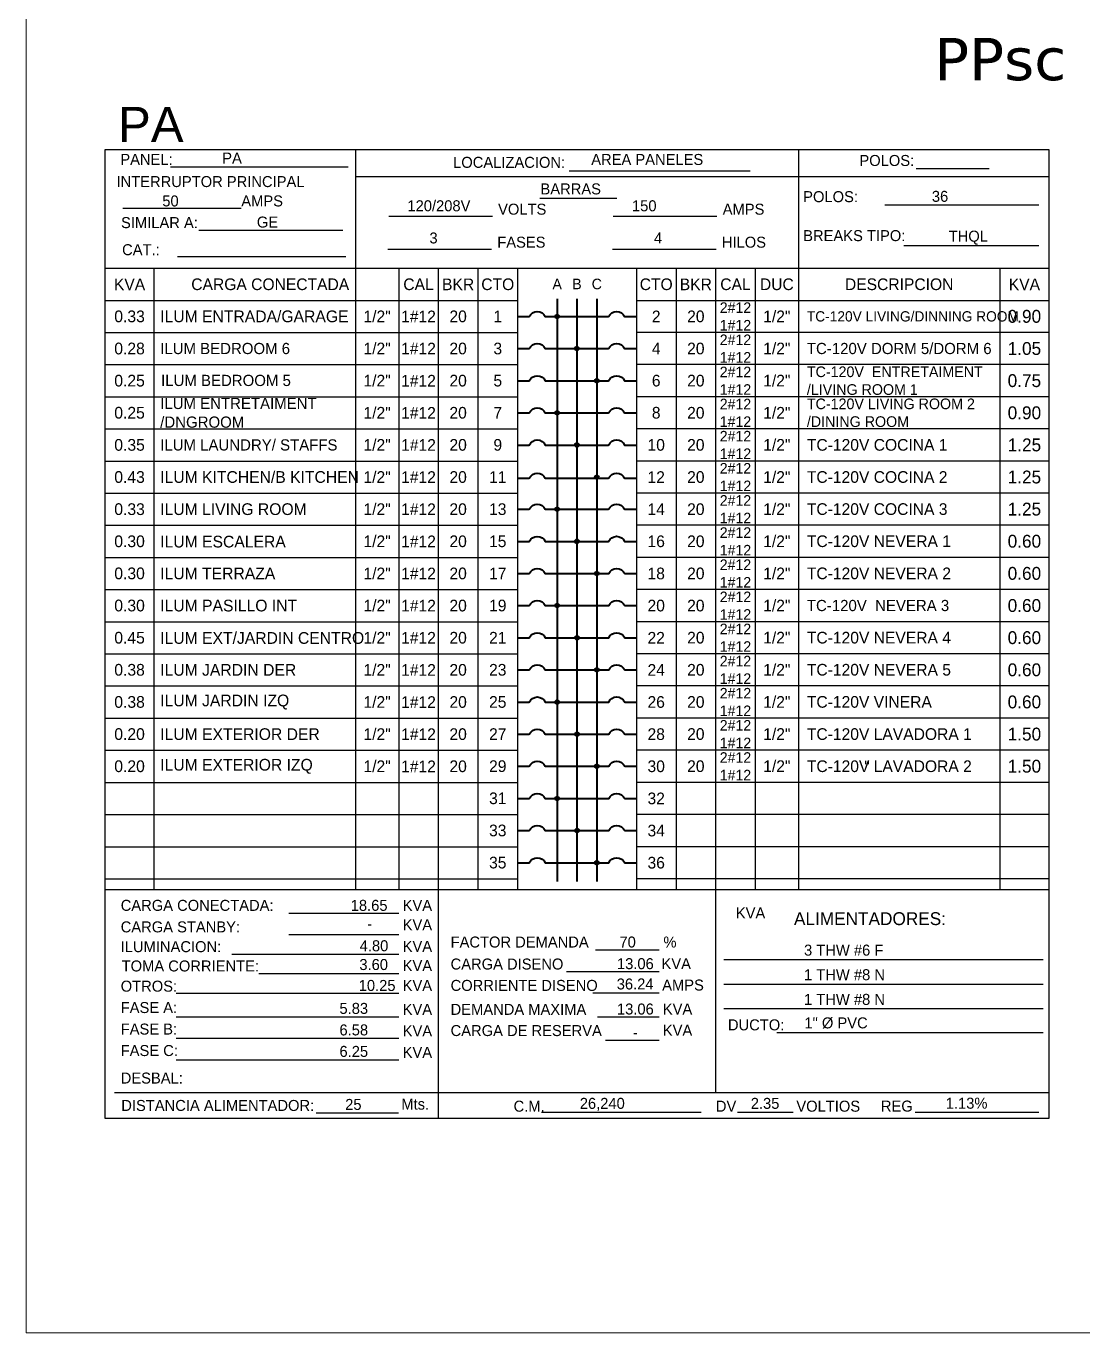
# Model space of a CAD drawing. Header units: metres. Extents: x 14 to 2416, y -346 to 476.
# Drawn here: x 113.19 to 133, y -246.79 to -222.27 of the extents above; entities that cross this region are included whole.
import ezdxf
from ezdxf.enums import TextEntityAlignment as Align

# ---------------------------------------------------------------- set-up
doc = ezdxf.new("R2010")
doc.units = ezdxf.units.M
doc.linetypes.add('0', pattern=[0])
doc.layers.get('0').update_dxf_attribs({"linetype": '0', "lineweight": 20})
doc.layers.get('Defpoints').update_dxf_attribs({"color": 6})
for name, color, linetype, lineweight in [('E Barras Electricas', 5, 'Continuous', 40), ('E Breaker', 150, 'Continuous', 40), ('E Tablas Electricas', 152, 'Continuous', 25), ('E Textos Electricos', 7, 'Continuous', 15)]:
    doc.layers.add(name, color=color, linetype=linetype, lineweight=lineweight)
doc.styles.add('CENTURY GOTHIC', font='GOTHIC.TTF')
doc.styles.get("Standard").update_dxf_attribs({"font": 'arial.ttf', "height": 0.1875})
doc.styles.add('STYLU', font='stylu.ttf')

# ---------------------------------------------------------------- blocks, each defined once
blk = doc.blocks.new('*X435')
at = {"color": 0}
for p, q in [((-18.345, 5.849), (-18.345, 5.854)), ((-18.345, 5.843), (-18.345, 5.849)), ((-18.343, 5.849), (-18.343, 5.863)), ((-18.343, 5.834), (-18.343, 5.849)), ((-18.34, 5.849), (-18.34, 5.867)), ((-18.34, 5.83), (-18.34, 5.849)), ((-18.337, 5.849), (-18.337, 5.871)), ((-18.337, 5.826), (-18.337, 5.849)), ((-18.335, 5.849), (-18.335, 5.873)), ((-18.335, 5.824), (-18.335, 5.849)), ((-18.332, 5.849), (-18.332, 5.876)), ((-18.332, 5.822), (-18.332, 5.849)), ((-18.33, 5.849), (-18.33, 5.877)), ((-18.33, 5.82), (-18.33, 5.849)), ((-18.328, 5.849), (-18.328, 5.879)), ((-18.328, 5.818), (-18.328, 5.849)), ((-18.325, 5.849), (-18.325, 5.88)), ((-18.325, 5.817), (-18.325, 5.849)), ((-18.323, 5.849), (-18.323, 5.881)), ((-18.323, 5.816), (-18.323, 5.849)), ((-18.32, 5.849), (-18.32, 5.882)), ((-18.32, 5.815), (-18.32, 5.849)), ((-18.317, 5.849), (-18.317, 5.883)), ((-18.317, 5.815), (-18.317, 5.849)), ((-18.315, 5.849), (-18.315, 5.883)), ((-18.315, 5.814), (-18.315, 5.849)), ((-18.312, 5.849), (-18.312, 5.883)), ((-18.312, 5.814), (-18.312, 5.849)), ((-18.31, 5.849), (-18.31, 5.883)), ((-18.31, 5.814), (-18.31, 5.849)), ((-18.308, 5.849), (-18.308, 5.883)), ((-18.308, 5.814), (-18.308, 5.849)), ((-18.305, 5.849), (-18.305, 5.883)), ((-18.305, 5.814), (-18.305, 5.849)), ((-18.302, 5.849), (-18.302, 5.882)), ((-18.302, 5.815), (-18.302, 5.849)), ((-18.3, 5.849), (-18.3, 5.881)), ((-18.3, 5.816), (-18.3, 5.849)), ((-18.297, 5.849), (-18.297, 5.881)), ((-18.297, 5.817), (-18.297, 5.849)), ((-18.295, 5.849), (-18.295, 5.879)), ((-18.295, 5.818), (-18.295, 5.849)), ((-18.293, 5.849), (-18.293, 5.878)), ((-18.293, 5.819), (-18.293, 5.849)), ((-18.29, 5.849), (-18.29, 5.876)), ((-18.29, 5.821), (-18.29, 5.849)), ((-18.288, 5.849), (-18.288, 5.874)), ((-18.288, 5.823), (-18.288, 5.849)), ((-18.285, 5.849), (-18.285, 5.872)), ((-18.285, 5.825), (-18.285, 5.849)), ((-18.282, 5.849), (-18.282, 5.869)), ((-18.282, 5.829), (-18.282, 5.849)), ((-18.28, 5.849), (-18.28, 5.864)), ((-18.28, 5.833), (-18.28, 5.849)), ((-18.277, 5.849), (-18.277, 5.858)), ((-18.277, 5.839), (-18.277, 5.849))]:
    blk.add_line(p, q, dxfattribs=at)

msp = doc.modelspace()

# ---------------------------------------------------------------- linework, layer by layer
at = {"layer": 'Defpoints', "lineweight": 13}
msp.add_lwpolyline([(113.19, -186.074), (208.07, -186.074), (208.07, -246.791), (113.19, -246.791)], close=True, dxfattribs=at)
at = {"layer": 'E Barras Electricas', "linetype": 'Continuous'}
for p, q in [((123.147, -227.39, 0), (123.147, -238.325, 0)), ((123.518, -227.39, 0), (123.518, -238.325, 0)), ((123.89, -227.39, 0), (123.89, -238.325, 0))]:
    msp.add_line(p, q, dxfattribs=at)
at = {"layer": 'E Breaker', "linetype": 'Continuous', "elevation": 0}
for points in [[(122.404, -227.721), (122.624, -227.721, -0.628723), (122.924, -227.721), (123.026, -227.721), (124.011, -227.721), (124.112, -227.721, -0.630869), (124.412, -227.721), (124.633, -227.721)], [(122.404, -228.324), (122.624, -228.324, -0.628723), (122.924, -228.324), (123.026, -228.324), (124.011, -228.324), (124.112, -228.324, -0.630869), (124.412, -228.324), (124.633, -228.324)], [(122.404, -228.927), (122.624, -228.927, -0.628723), (122.924, -228.927), (123.026, -228.927), (124.011, -228.927), (124.112, -228.927, -0.630869), (124.412, -228.927), (124.633, -228.927)], [(122.404, -229.53), (122.624, -229.53, -0.628723), (122.924, -229.53), (123.026, -229.53), (124.011, -229.53), (124.112, -229.53, -0.630869), (124.412, -229.53), (124.633, -229.53)], [(122.404, -230.133), (122.624, -230.133, -0.628723), (122.924, -230.133), (123.026, -230.133), (124.011, -230.133), (124.112, -230.133, -0.630869), (124.412, -230.133), (124.633, -230.133)], [(122.404, -230.756), (122.624, -230.756, -0.628723), (122.924, -230.756), (123.026, -230.756), (124.011, -230.756), (124.112, -230.756, -0.630869), (124.412, -230.756), (124.633, -230.756)], [(122.404, -231.338), (122.624, -231.338, -0.628723), (122.924, -231.338), (123.026, -231.338), (124.011, -231.338), (124.112, -231.338, -0.630869), (124.412, -231.338), (124.633, -231.338)], [(122.404, -231.941), (122.624, -231.941, -0.628723), (122.924, -231.941), (123.026, -231.941), (124.011, -231.941), (124.112, -231.941, -0.630869), (124.412, -231.941), (124.633, -231.941)], [(122.405, -232.544), (122.625, -232.544, -0.628723), (122.925, -232.544), (123.027, -232.544), (124.011, -232.544), (124.113, -232.544, -0.630869), (124.413, -232.544), (124.633, -232.544)], [(122.405, -233.146), (122.625, -233.146, -0.628723), (122.925, -233.146), (123.027, -233.146), (124.011, -233.146), (124.113, -233.146, -0.630869), (124.413, -233.146), (124.633, -233.146)], [(122.405, -233.749), (122.625, -233.749, -0.628723), (122.925, -233.749), (123.027, -233.749), (124.011, -233.749), (124.113, -233.749, -0.630869), (124.413, -233.749), (124.633, -233.749)], [(122.405, -234.352), (122.625, -234.352, -0.628723), (122.925, -234.352), (123.027, -234.352), (124.011, -234.352), (124.113, -234.352, -0.630869), (124.413, -234.352), (124.633, -234.352)], [(122.405, -234.955), (122.625, -234.955, -0.628723), (122.925, -234.955), (123.027, -234.955), (124.011, -234.955), (124.113, -234.955, -0.630869), (124.413, -234.955), (124.633, -234.955)], [(122.405, -235.558), (122.625, -235.558, -0.628723), (122.925, -235.558), (123.027, -235.558), (124.011, -235.558), (124.113, -235.558, -0.630869), (124.413, -235.558), (124.633, -235.558)], [(122.405, -236.161), (122.625, -236.161, -0.628723), (122.925, -236.161), (123.027, -236.161), (124.011, -236.161), (124.113, -236.161, -0.630869), (124.413, -236.161), (124.633, -236.161)], [(122.405, -236.764), (122.625, -236.764, -0.628723), (122.925, -236.764), (123.027, -236.764), (124.011, -236.764), (124.113, -236.764, -0.630869), (124.413, -236.764), (124.633, -236.764)], [(122.405, -237.367), (122.625, -237.367, -0.628723), (122.925, -237.367), (123.027, -237.367), (124.011, -237.367), (124.113, -237.367, -0.630869), (124.413, -237.367), (124.633, -237.367)], [(122.405, -237.97), (122.625, -237.97, -0.628723), (122.925, -237.97), (123.027, -237.97), (124.011, -237.97), (124.113, -237.97, -0.630869), (124.413, -237.97), (124.633, -237.97)]]:
    msp.add_lwpolyline(points, format="xyb", dxfattribs=at)
at = {"layer": 'E Breaker', "linetype": 'Continuous'}
for centre in [(123.147, -227.721, 0), (123.518, -228.324, 0), (123.89, -228.927, 0), (123.147, -229.53, 0), (123.518, -230.132, 0), (123.89, -230.735, 0), (123.147, -231.338, 0), (123.518, -231.941, 0), (123.891, -232.544, 0), (123.148, -233.146, 0), (123.519, -233.749, 0), (123.891, -234.352, 0), (123.148, -234.955, 0), (123.519, -235.558, 0), (123.891, -236.161, 0), (123.146, -236.764, 0), (123.519, -237.367, 0), (123.891, -237.97, 0)]:
    msp.add_circle(centre, 0.0353, dxfattribs=at)
at = {"layer": 'E Tablas Electricas'}
for p, q in [((119.366, -224.589, 0), (119.366, -238.471, 0)), ((127.67, -224.589, 0), (127.67, -238.472, 0)), ((115.898, -224.917, 0), (119.227, -224.917, 0)), ((123.374, -224.987, 0), (126.763, -224.987, 0)), ((129.876, -224.947, 0), (131.246, -224.947, 0)), ((119.366, -225.098, 0), (132.366, -225.098, 0)), ((122.822, -225.504, 0), (124.268, -225.504, 0)), ((115, -225.687, 0), (117.224, -225.687, 0)), ((129.294, -225.626, 0), (132.178, -225.626, 0)), ((119.989, -225.838, 0), (121.932, -225.838, 0)), ((124.2, -225.838, 0), (126.143, -225.838, 0)), ((116.429, -226.1, 0), (119.131, -226.1, 0)), ((119.973, -226.457, 0), (121.916, -226.457, 0)), ((124.184, -226.457, 0), (126.127, -226.457, 0)), ((129.649, -226.393, 0), (132.178, -226.393, 0)), ((116.03, -226.596, 0), (119.182, -226.596, 0)), ((114.671, -226.817, 0), (132.366, -226.817, 0)), ((114.671, -226.817, 0), (132.366, -226.817, 0)), ((115.587, -226.817, 0), (115.587, -238.472, 0)), ((120.175, -226.817, 0), (120.175, -238.472, 0)), ((120.918, -226.817, 0), (120.918, -242.77, 0)), ((121.661, -226.817, 0), (121.661, -238.472, 0)), ((122.404, -226.817, 0), (122.404, -238.472, 0)), ((124.633, -226.817, 0), (124.633, -238.472, 0)), ((125.376, -226.817, 0), (125.376, -238.472, 0)), ((126.118, -226.817, 0), (126.118, -242.28, 0)), ((126.861, -226.817, 0), (126.861, -238.472, 0)), ((131.45, -226.817, 0), (131.45, -238.472, 0)), ((114.671, -227.42, 0), (122.404, -227.42, 0)), ((124.633, -227.42, 0), (132.366, -227.42, 0)), ((114.671, -228.022, 0), (120.918, -228.022, 0)), ((120.918, -228.022, 0), (122.404, -228.022, 0)), ((126.118, -228.022, 0), (124.633, -228.022, 0)), ((132.366, -228.022, 0), (126.118, -228.022, 0)), ((114.671, -228.625, 0), (122.404, -228.625, 0)), ((132.366, -228.625, 0), (124.633, -228.625, 0)), ((114.671, -229.228, 0), (120.918, -229.228, 0)), ((120.918, -229.228, 0), (122.404, -229.228, 0)), ((126.118, -229.228, 0), (124.633, -229.228, 0)), ((132.366, -229.228, 0), (126.118, -229.228, 0)), ((114.671, -229.831, 0), (122.404, -229.831, 0)), ((132.366, -229.831, 0), (124.633, -229.831, 0)), ((114.671, -230.434, 0), (120.918, -230.434, 0)), ((120.918, -230.434, 0), (122.404, -230.434, 0)), ((126.118, -230.434, 0), (124.633, -230.434, 0)), ((132.366, -230.434, 0), (126.118, -230.434, 0)), ((114.671, -231.037, 0), (122.404, -231.037, 0)), ((132.366, -231.037, 0), (124.633, -231.037, 0)), ((114.671, -231.639, 0), (120.918, -231.639, 0)), ((120.918, -231.639, 0), (122.404, -231.639, 0)), ((126.118, -231.639, 0), (124.633, -231.639, 0)), ((132.366, -231.639, 0), (126.118, -231.639, 0)), ((114.671, -232.242, 0), (122.404, -232.242, 0)), ((132.366, -232.242, 0), (124.633, -232.242, 0)), ((114.671, -232.845, 0), (120.918, -232.845, 0)), ((120.918, -232.845, 0), (122.404, -232.845, 0)), ((126.118, -232.845, 0), (124.633, -232.845, 0)), ((132.366, -232.845, 0), (126.118, -232.845, 0)), ((132.366, -232.845, 0), (126.118, -232.845, 0)), ((114.671, -233.448, 0), (122.404, -233.448, 0)), ((132.366, -233.448, 0), (124.633, -233.448, 0)), ((114.671, -234.051, 0), (120.918, -234.051, 0)), ((120.918, -234.051, 0), (122.404, -234.051, 0)), ((126.118, -234.051, 0), (124.633, -234.051, 0)), ((132.366, -234.05, 0), (126.118, -234.05, 0)), ((132.366, -234.051, 0), (126.118, -234.051, 0)), ((114.671, -234.654, 0), (122.404, -234.654, 0)), ((132.366, -234.654, 0), (124.633, -234.654, 0)), ((114.671, -235.257, 0), (120.918, -235.257, 0)), ((120.918, -235.257, 0), (122.404, -235.257, 0)), ((126.118, -235.257, 0), (124.633, -235.257, 0)), ((132.366, -235.256, 0), (126.118, -235.256, 0)), ((132.366, -235.257, 0), (126.118, -235.257, 0)), ((114.671, -235.86, 0), (122.404, -235.86, 0)), ((126.118, -235.86, 0), (124.633, -235.86, 0)), ((132.366, -235.86, 0), (126.118, -235.86, 0)), ((114.671, -236.463, 0), (120.918, -236.463, 0)), ((114.671, -236.463, 0), (122.404, -236.463, 0)), ((114.671, -236.463, 0), (120.918, -236.463, 0)), ((114.671, -236.463, 0), (122.404, -236.463, 0)), ((114.671, -236.463, 0), (122.404, -236.463, 0)), ((120.918, -236.463, 0), (122.404, -236.463, 0)), ((120.918, -236.463, 0), (122.404, -236.463, 0)), ((126.118, -236.463, 0), (124.633, -236.463, 0)), ((132.366, -236.463, 0), (124.633, -236.463, 0)), ((132.366, -236.463, 0), (124.633, -236.463, 0)), ((132.366, -236.463, 0), (124.633, -236.463, 0)), ((126.118, -236.463, 0), (124.633, -236.463, 0)), ((132.366, -236.463, 0), (126.118, -236.463, 0)), ((132.366, -236.463, 0), (126.118, -236.463, 0)), ((114.671, -237.066, 0), (120.918, -237.066, 0)), ((114.671, -237.066, 0), (122.404, -237.066, 0)), ((114.671, -237.066, 0), (120.918, -237.066, 0)), ((114.671, -237.066, 0), (122.404, -237.066, 0)), ((114.671, -237.066, 0), (122.404, -237.066, 0)), ((126.118, -237.066, 0), (124.633, -237.066, 0)), ((126.118, -237.066, 0), (124.633, -237.066, 0)), ((126.118, -237.066, 0), (124.633, -237.066, 0)), ((126.118, -237.066, 0), (124.633, -237.066, 0)), ((126.118, -237.066, 0), (124.633, -237.066, 0)), ((132.366, -237.066, 0), (126.118, -237.066, 0)), ((132.366, -237.066, 0), (126.118, -237.066, 0)), ((132.366, -237.066, 0), (126.118, -237.066, 0)), ((114.671, -237.669, 0), (120.918, -237.669, 0)), ((114.671, -237.669, 0), (122.404, -237.669, 0)), ((114.671, -237.669, 0), (120.918, -237.669, 0)), ((114.671, -237.669, 0), (122.404, -237.669, 0)), ((114.671, -237.669, 0), (122.404, -237.669, 0)), ((126.118, -237.669, 0), (124.633, -237.669, 0)), ((126.118, -237.669, 0), (124.633, -237.669, 0)), ((126.118, -237.669, 0), (124.633, -237.669, 0)), ((126.118, -237.669, 0), (124.633, -237.669, 0)), ((126.118, -237.669, 0), (124.633, -237.669, 0)), ((132.366, -237.669, 0), (126.118, -237.669, 0)), ((132.366, -237.669, 0), (126.118, -237.669, 0)), ((132.366, -237.669, 0), (126.118, -237.669, 0)), ((114.671, -238.272, 0), (120.918, -238.272, 0)), ((114.671, -238.272, 0), (122.404, -238.272, 0)), ((114.671, -238.272, 0), (120.918, -238.272, 0)), ((114.671, -238.272, 0), (122.404, -238.272, 0)), ((114.671, -238.272, 0), (122.404, -238.272, 0)), ((114.671, -238.272, 0), (120.918, -238.272, 0)), ((114.671, -238.272, 0), (122.404, -238.272, 0)), ((114.671, -238.272, 0), (120.918, -238.272, 0)), ((114.671, -238.272, 0), (122.404, -238.272, 0)), ((114.671, -238.272, 0), (122.404, -238.272, 0)), ((114.671, -238.272, 0), (120.918, -238.272, 0)), ((114.671, -238.272, 0), (122.404, -238.272, 0)), ((114.671, -238.272, 0), (120.918, -238.272, 0)), ((114.671, -238.272, 0), (122.404, -238.272, 0)), ((114.671, -238.272, 0), (122.404, -238.272, 0)), ((126.118, -238.272, 0), (124.633, -238.272, 0)), ((132.366, -238.272, 0), (124.633, -238.272, 0)), ((132.366, -238.272, 0), (124.633, -238.272, 0)), ((132.366, -238.272, 0), (124.633, -238.272, 0)), ((126.118, -238.272, 0), (124.633, -238.272, 0)), ((126.118, -238.272, 0), (124.633, -238.272, 0)), ((132.366, -238.272, 0), (124.633, -238.272, 0)), ((132.366, -238.272, 0), (124.633, -238.272, 0)), ((132.366, -238.272, 0), (124.633, -238.272, 0)), ((126.118, -238.272, 0), (124.633, -238.272, 0)), ((126.118, -238.272, 0), (124.633, -238.272, 0)), ((132.366, -238.272, 0), (124.633, -238.272, 0)), ((132.366, -238.272, 0), (124.633, -238.272, 0)), ((132.366, -238.272, 0), (124.633, -238.272, 0)), ((126.118, -238.272, 0), (124.633, -238.272, 0)), ((114.671, -238.472, 0), (122.404, -238.472, 0)), ((114.671, -238.472, 0), (132.366, -238.472, 0)), ((118.118, -238.916, 0), (120.175, -238.916, 0)), ((118.118, -239.319, 0), (120.175, -239.319, 0)), ((117.044, -239.684, 0), (120.175, -239.684, 0)), ((123.868, -239.604, 0), (125.06, -239.604, 0)), ((123.322, -240.01, 0), (125.06, -240.01, 0)), ((126.27, -239.785, 0), (132.261, -239.785, 0)), ((117.551, -240.046, 0), (120.175, -240.046, 0)), ((126.27, -240.249, 0), (132.261, -240.249, 0)), ((116.002, -240.419, 0), (120.175, -240.419, 0)), ((123.814, -240.411, 0), (125.06, -240.411, 0)), ((126.27, -240.702, 0), (132.261, -240.702, 0)), ((116.002, -240.861, 0), (120.175, -240.861, 0)), ((123.902, -240.86, 0), (125.06, -240.86, 0)), ((127.267, -241.156, 0), (132.261, -241.156, 0)), ((116.002, -241.264, 0), (120.175, -241.264, 0)), ((124.051, -241.296, 0), (125.06, -241.296, 0)), ((116.002, -241.668, 0), (120.175, -241.668, 0)), ((114.844, -242.28, 0), (132.366, -242.28, 0)), ((118.626, -242.663, 0), (120.169, -242.663, 0)), ((122.851, -242.649, 0), (125.845, -242.649, 0)), ((126.528, -242.649, 0), (127.575, -242.649, 0)), ((129.857, -242.647, 0), (132.18, -242.647, 0))]:
    msp.add_line(p, q, dxfattribs=at)
at = {"layer": 'E Tablas Electricas', "elevation": 0}
msp.add_lwpolyline([(114.671, -224.589), (132.366, -224.589), (132.366, -242.77), (114.671, -242.77)], close=True, dxfattribs=at)
msp.add_lwpolyline([(114.671, -224.589), (132.366, -224.589), (132.366, -242.77), (114.671, -242.77)], close=True, dxfattribs=at)
at = {"layer": 'E Textos Electricos', "lineweight": 20, "ltscale": 0.15}
msp.add_line((122.404, -226.817, 0), (122.404, -236.06, 0), dxfattribs=at)
msp.add_line((122.404, -226.817, 0), (122.404, -236.06, 0), dxfattribs=at)

# ---------------------------------------------------------------- block references
at = {"layer": 'E Breaker', "linetype": 'Continuous', "yscale": 1.018377068117415, "zscale": 1.018377068117415}
for p, xscale in [((141.794, -233.677, 0), 1.018377068117415), ((142.166, -234.28, 0), 1.018377068117415), ((142.537, -234.883, 0), 1.018377068117415), ((141.794, -235.486, 0), 1.018377068117415), ((142.166, -236.088, 0), 1.018377068117415), ((142.537, -236.691, 0), 1.018377068117415), ((141.794, -237.294, 0), 1.018377068117415), ((142.166, -237.897, 0), 1.018377068117415), ((142.537, -238.5, 0), 1.018377068117415), ((141.794, -239.102, 0), 1.018377068117415), ((142.166, -239.705, 0), 1.018377068117415), ((142.537, -240.308, 0), 1.018377068117415), ((141.794, -240.911, 0), 1.018377068117415), ((142.166, -241.514, 0), 1.018377068117415), ((142.537, -242.117, 0), 1.018377068117415), ((104.5, -242.72, 0), -1.018377068117415), ((142.166, -243.323, 0), 1.018377068117415), ((142.537, -243.926, 0), 1.018377068117415)]:
    msp.add_blockref('*X435', p, dxfattribs=dict(at, xscale=xscale))

# ---------------------------------------------------------------- texts
at = {"layer": 'E Barras Electricas', "linetype": 'Continuous', "style": 'STYLU'}
for s, p in [('A', (123.147, -227.112, 0)), ('B', (123.518, -227.112, 0)), ('C', (123.89, -227.112, 0))]:
    msp.add_text(s, height=0.198, dxfattribs=at).set_placement(p, align=Align.MIDDLE_CENTER)
at = {"layer": 'E Breaker', "linetype": 'Continuous', "char_height": 0.219, "width": 0.74288, "attachment_point": 5, "style": 'CENTURY GOTHIC'}
for s, insert in [('CTO', (125.004, -227.119, 0)), ('1', (122.033, -227.721, 0)), ('2', (125.004, -227.721, 0)), ('3', (122.033, -228.324, 0)), ('4', (125.004, -228.324, 0)), ('5', (122.033, -228.927, 0)), ('6', (125.004, -228.927, 0)), ('7', (122.033, -229.529, 0)), ('8', (125.004, -229.529, 0)), ('9', (122.033, -230.132, 0)), ('10', (125.004, -230.132, 0)), ('11', (122.033, -230.735, 0)), ('12', (125.004, -230.735, 0)), ('13', (122.033, -231.338, 0)), ('14', (125.004, -231.338, 0)), ('15', (122.033, -231.941, 0)), ('16', (125.004, -231.941, 0)), ('17', (122.033, -232.544, 0)), ('18', (125.004, -232.544, 0)), ('19', (122.033, -233.146, 0)), ('20', (125.004, -233.147, 0)), ('21', (122.033, -233.749, 0)), ('22', (125.004, -233.75, 0)), ('23', (122.033, -234.352, 0)), ('24', (125.004, -234.353, 0)), ('25', (122.033, -234.955, 0)), ('26', (125.004, -234.956, 0)), ('27', (122.033, -235.557, 0)), ('28', (125.004, -235.559, 0)), ('29', (122.033, -236.16, 0)), ('30', (125.004, -236.162, 0)), ('31', (122.033, -236.763, 0)), ('32', (125.004, -236.765, 0)), ('33', (122.033, -237.366, 0)), ('34', (125.004, -237.368, 0)), ('35', (122.033, -237.969, 0)), ('36', (125.004, -237.971, 0))]:
    msp.add_mtext(s, dxfattribs=dict(at, insert=insert))
at = {"layer": 'E Tablas Electricas', "attachment_point": 5, "style": 'CENTURY GOTHIC'}
for s, insert, char_height, width in [('KVA', (115.129, -227.119, 0), 0.219, 0.91637), ('CARGA CONECTADA', (117.767, -227.119, 0), 0.21902, 4.81708), ('CAL', (120.547, -227.119, 0), 0.219, 0.74288), ('BKR', (121.29, -227.119, 0), 0.219, 0.74288), ('CTO', (122.033, -227.119, 0), 0.219, 0.74288), ('BKR', (125.747, -227.119, 0), 0.219, 0.74288), ('CAL', (126.49, -227.119, 0), 0.219, 0.74288), ('DUC', (127.266, -227.119, 0), 0.219, 0.74288), ('DESCRIPCION', (129.56, -227.119, 0), 0.21902, 0.74288), ('KVA', (131.908, -227.119, 0), 0.219, 0.91637)]:
    msp.add_mtext(s, dxfattribs=dict(at, insert=insert, char_height=char_height, width=width))
at = {"layer": 'E Textos Electricos', "color": 0}
msp.add_text('PA', height=0.66, dxfattribs=at).set_placement((114.913, -224.45, 0))
at = {"layer": 'E Textos Electricos', "style": 'CENTURY GOTHIC'}
for s, height, p in [('PANEL:', 0.2063, (114.956, -224.877, 0)), ('PA', 0.2063, (116.867, -224.853, 0)), ('LOCALIZACION:', 0.20626, (121.196, -224.933, 0)), ('AREA PANELES', 0.20626, (123.786, -224.879, 0)), ('POLOS:', 0.2063, (128.814, -224.898, 0)), ('BARRAS', 0.2063, (122.834, -225.431, 0)), ('50', 0.2063, (115.743, -225.657, 0)), ('AMPS', 0.2063, (117.224, -225.657, 0)), ('120/208V', 0.2063, (120.339, -225.748, 0)), ('150', 0.2063, (124.55, -225.748, 0)), ('POLOS:', 0.2063, (127.76, -225.577, 0)), ('36', 0.2063, (130.173, -225.571, 0)), ('VOLTS', 0.2063, (122.039, -225.812, 0)), ('AMPS', 0.2063, (126.251, -225.812, 0)), ('SIMILAR A:', 0.2063, (114.969, -226.064, 0)), ('GE', 0.2063, (117.516, -226.054, 0)), ('3', 0.206, (120.752, -226.352, 0)), ('FASES', 0.2063, (122.024, -226.431, 0)), ('4', 0.206, (124.963, -226.352, 0)), ('HILOS', 0.2063, (126.235, -226.431, 0)), ('BREAKS TIPO:', 0.20626, (127.76, -226.308, 0)), ('CAT.:', 0.2063, (114.989, -226.572, 0)), ('CARGA CONECTADA:', 0.20626, (114.963, -238.873, 0)), ('18.65', 0.2063, (119.276, -238.873, 0)), ('KVA', 0.2063, (120.25, -238.873, 0)), ('KVA', 0.2063, (120.25, -238.873, 0)), ('KVA', 0.2063, (126.497, -239.015, 0)), ('ALIMENTADORES:', 0.24132, (127.587, -239.14, 0)), ('CARGA STANBY:', 0.20626, (114.963, -239.277, 0)), ('-', 0.206, (119.586, -239.218, 0)), ('KVA', 0.2063, (120.25, -239.238, 0)), ('ILUMINACION:', 0.20626, (114.963, -239.648, 0)), ('4.80', 0.2063, (119.444, -239.631, 0)), ('KVA', 0.2063, (120.25, -239.642, 0)), ('FACTOR DEMANDA', 0.20626, (121.149, -239.561, 0)), ('70', 0.2063, (124.315, -239.561, 0)), ('%', 0.206, (125.14, -239.561, 0)), ('3 THW #6 F', 0.2063, (127.776, -239.713, 0)), ('CARGA DISENO', 0.20626, (121.149, -239.974, 0)), ('13.06', 0.2063, (124.268, -239.967, 0)), ('KVA', 0.2063, (125.104, -239.967, 0)), ('TOMA CORRIENTE:', 0.20626, (114.981, -240.01, 0)), ('3.60', 0.2063, (119.438, -239.983, 0)), ('KVA', 0.2063, (120.25, -240.004, 0)), ('1 THW #8 N', 0.2063, (127.776, -240.174, 0)), ('OTROS:', 0.2063, (114.963, -240.389, 0)), ('10.25', 0.2063, (119.426, -240.376, 0)), ('KVA', 0.2063, (120.25, -240.376, 0)), ('CORRIENTE DISENO', 0.20626, (121.149, -240.375, 0)), ('36.24', 0.2063, (124.264, -240.348, 0)), ('AMPS', 0.2063, (125.116, -240.368, 0)), ('1 THW #8 N', 0.2063, (127.776, -240.637, 0)), ('FASE A:', 0.2063, (114.963, -240.79, 0)), ('5.83', 0.2063, (119.065, -240.806, 0)), ('KVA', 0.2063, (120.25, -240.824, 0)), ('DEMANDA MAXIMA', 0.20626, (121.149, -240.824, 0)), ('13.06', 0.2063, (124.268, -240.818, 0)), ('KVA', 0.2063, (125.128, -240.818, 0)), ('FASE B:', 0.2063, (114.963, -241.194, 0)), ('DUCTO:', 0.2063, (126.349, -241.115, 0)), ('1" %%C PVC', 0.2063, (127.783, -241.078, 0)), ('6.58', 0.2063, (119.065, -241.21, 0)), ('KVA', 0.2063, (120.25, -241.228, 0)), ('CARGA DE RESERVA', 0.20626, (121.149, -241.222, 0)), ('-', 0.201, (124.568, -241.253, 0)), ('KVA', 0.2063, (125.128, -241.216, 0)), ('FASE C:', 0.2063, (114.963, -241.597, 0)), ('6.25', 0.2063, (119.065, -241.613, 0)), ('KVA', 0.2063, (120.25, -241.631, 0)), ('DESBAL:', 0.2063, (114.963, -242.113, 0)), ('DISTANCIA ALIMENTADOR:', 0.20626, (114.974, -242.627, 0)), ('25', 0.2063, (119.172, -242.608, 0)), ('Mts.', 0.2063, (120.225, -242.602, 0)), ('C.M.', 0.2063, (122.33, -242.641, 0)), ('26,240', 0.2063, (123.571, -242.588, 0)), ('DV', 0.2063, (126.123, -242.641, 0)), ('2.35', 0.2063, (126.777, -242.588, 0)), ('VOLTIOS', 0.2063, (127.632, -242.641, 0)), ('REG', 0.2063, (129.217, -242.639, 0)), ('1.13%%%', 0.2063, (130.433, -242.585, 0))]:
    msp.add_text(s, height=height, dxfattribs=at).set_placement(p)
for s, p in [('INTERRUPTOR PRINCIPAL', (116.647, -225.294, 0)), ('       THQL', (130.588, -226.318, 0))]:
    msp.add_text(s, height=0.20626, dxfattribs=at).set_placement(p, align=Align.CENTER)
at = {"layer": 'E Textos Electricos', "color": 0, "insert": (131.453, -222.9, 0), "char_height": 0.792, "width": 1.50438, "attachment_point": 5}
msp.add_mtext('{\\fVerdana|b0|i0|c0|p34;PPsc}', dxfattribs=at)
at = {"layer": 'E Textos Electricos', "ltscale": 0.15, "style": 'CENTURY GOTHIC'}
for s, insert, char_height, width, attachment_point in [('\\A1;2#12 1#12', (126.49, -227.721, 0), 0.198, 0.74288, 5), ('0.33', (115.129, -227.721, 0), 0.22, 0.91637, 5), ('ILUM ENTRADA/GARAGE', (115.704, -227.721, 0), 0.22, 5.03923, 4), ('1/2"', (119.771, -227.721, 0), 0.219, 0.80892, 5), ('1#12', (120.547, -227.721, 0), 0.219, 0.74288, 5), ('20', (121.29, -227.721, 0), 0.219, 0.74288, 5), ('20', (125.747, -227.721, 0), 0.219, 0.74288, 5), ('1/2"', (127.266, -227.721, 0), 0.219, 0.80892, 5), ('TC-120V LIVING/DINNING ROOM', (127.829, -227.721, 0), 0.1925, 3.77942, 4), ('0.90', (131.908, -227.721, 0), 0.2413, 0.8767, 5), ('0.28', (115.129, -228.324, 0), 0.22, 0.91637, 5), ('ILUM BEDROOM 6', (115.704, -228.324, 0), 0.21, 3.6627, 4), ('1/2"', (119.771, -228.324, 0), 0.219, 0.80892, 5), ('1#12', (120.547, -228.324, 0), 0.219, 0.74288, 5), ('20', (121.29, -228.324, 0), 0.219, 0.74288, 5), ('20', (125.747, -228.324, 0), 0.219, 0.74288, 5), ('\\A1;2#12 1#12', (126.49, -228.324, 0), 0.198, 0.74288, 5), ('1/2"', (127.266, -228.324, 0), 0.219, 0.80892, 5), ('TC-120V DORM 5/DORM 6', (127.829, -228.324, 0), 0.21, 3.77942, 4), ('1.05', (131.908, -228.324, 0), 0.2413, 0.8767, 5), ('\\A1;2#12 1#12', (126.49, -228.927, 0), 0.198, 0.74288, 5), ('TC-120V  ENTRETAIMENT /LIVING ROOM 1', (127.829, -228.927, 0), 0.2, 3.77942, 4), ('0.25', (115.129, -228.927, 0), 0.22, 0.91637, 5), ('ILUM BEDROOM 5', (115.72, -228.923, 0), 0.21, 3.6627, 4), ('1/2"', (119.771, -228.927, 0), 0.219, 0.80892, 5), ('1#12', (120.547, -228.927, 0), 0.219, 0.74288, 5), ('20', (121.29, -228.927, 0), 0.219, 0.74288, 5), ('20', (125.747, -228.927, 0), 0.219, 0.74288, 5), ('1/2"', (127.266, -228.927, 0), 0.219, 0.80892, 5), ('0.75', (131.908, -228.927, 0), 0.2413, 0.91637, 5), ('0.25', (115.129, -229.529, 0), 0.22, 0.91637, 5), ('ILUM ENTRETAIMENT\\P/DNGROOM', (115.704, -229.53, 0), 0.21, 3.6627, 4), ('1/2"', (119.771, -229.53, 0), 0.219, 0.80892, 5), ('1#12', (120.547, -229.53, 0), 0.219, 0.74288, 5), ('20', (121.29, -229.53, 0), 0.219, 0.74288, 5), ('20', (125.747, -229.53, 0), 0.219, 0.74288, 5), ('\\A1;2#12 1#12', (126.49, -229.53, 0), 0.198, 0.74288, 5), ('1/2"', (127.266, -229.53, 0), 0.219, 0.80892, 5), ('TC-120V LIVING ROOM 2 /DINING ROOM', (127.829, -229.529, 0), 0.2, 3.77942, 4), ('0.90', (131.908, -229.53, 0), 0.2413, 0.91637, 5), ('\\A1;2#12 1#12', (126.49, -230.132, 0), 0.198, 0.74288, 5), ('0.35', (115.129, -230.132, 0), 0.22, 0.91637, 5), ('ILUM LAUNDRY/ STAFFS', (115.704, -230.133, 0), 0.21, 3.6627, 4), ('1/2"', (119.771, -230.132, 0), 0.219, 0.80892, 5), ('1#12', (120.547, -230.132, 0), 0.219, 0.74288, 5), ('20', (121.29, -230.132, 0), 0.219, 0.74288, 5), ('20', (125.747, -230.132, 0), 0.219, 0.74288, 5), ('1/2"', (127.266, -230.132, 0), 0.219, 0.80892, 5), ('TC-120V COCINA 1', (127.829, -230.132, 0), 0.21902, 3.77942, 4), ('1.25', (131.908, -230.133, 0), 0.2413, 0.91637, 5), ('0.43', (115.129, -230.735, 0), 0.22, 0.91637, 5), ('ILUM KITCHEN/B KITCHEN', (115.704, -230.735, 0), 0.22, 5.03923, 4), ('1/2"', (119.771, -230.735, 0), 0.219, 0.80892, 5), ('1#12', (120.547, -230.735, 0), 0.219, 0.74288, 5), ('20', (121.29, -230.735, 0), 0.219, 0.74288, 5), ('20', (125.747, -230.735, 0), 0.219, 0.74288, 5), ('\\A1;2#12 1#12', (126.49, -230.735, 0), 0.198, 0.74288, 5), ('1/2"', (127.266, -230.735, 0), 0.219, 0.80892, 5), ('TC-120V COCINA 2', (127.829, -230.735, 0), 0.21902, 3.77942, 4), ('1.25', (131.908, -230.735, 0), 0.2413, 0.91637, 5), ('\\A1;2#12 1#12', (126.49, -231.338, 0), 0.198, 0.74288, 5), ('0.33', (115.129, -231.338, 0), 0.22, 0.91637, 5), ('ILUM LIVING ROOM', (115.704, -231.338, 0), 0.22, 5.03923, 4), ('1/2"', (119.771, -231.338, 0), 0.219, 0.80892, 5), ('1#12', (120.547, -231.338, 0), 0.219, 0.74288, 5), ('20', (121.29, -231.338, 0), 0.219, 0.74288, 5), ('20', (125.747, -231.338, 0), 0.219, 0.74288, 5), ('1/2"', (127.266, -231.338, 0), 0.219, 0.80892, 5), ('TC-120V COCINA 3', (127.829, -231.337, 0), 0.21902, 3.77942, 4), ('1.25', (131.908, -231.337, 0), 0.2413, 0.91637, 5), ('\\A1;2#12 1#12', (126.49, -231.941, 0), 0.198, 0.74288, 5), ('0.30', (115.129, -231.941, 0), 0.22, 0.91637, 5), ('ILUM ESCALERA', (115.704, -231.947, 0), 0.22, 5.03923, 4), ('1/2"', (119.771, -231.941, 0), 0.219, 0.80892, 5), ('1#12', (120.547, -231.941, 0), 0.219, 0.74288, 5), ('20', (121.29, -231.941, 0), 0.219, 0.74288, 5), ('20', (125.747, -231.941, 0), 0.219, 0.74288, 5), ('1/2"', (127.266, -231.941, 0), 0.219, 0.80892, 5), ('TC-120V NEVERA 1', (127.829, -231.94, 0), 0.21902, 3.77942, 4), ('0.60', (131.908, -231.94, 0), 0.2413, 0.91637, 5), ('\\A1;2#12 1#12', (126.49, -232.544, 0), 0.198, 0.74288, 5), ('0.30', (115.129, -232.543, 0), 0.22, 0.91637, 5), ('ILUM TERRAZA', (115.704, -232.544, 0), 0.22, 5.03923, 4), ('1/2"', (119.771, -232.544, 0), 0.219, 0.80892, 5), ('1#12', (120.547, -232.544, 0), 0.219, 0.74288, 5), ('20', (121.29, -232.544, 0), 0.219, 0.74288, 5), ('20', (125.747, -232.544, 0), 0.219, 0.74288, 5), ('1/2"', (127.266, -232.544, 0), 0.219, 0.80892, 5), ('TC-120V NEVERA 2', (127.829, -232.543, 0), 0.21902, 3.77942, 4), ('0.60', (131.908, -232.543, 0), 0.2413, 0.91637, 5), ('\\A1;2#12 1#12', (126.49, -233.147, 0), 0.198, 0.74288, 5), ('0.30', (115.129, -233.146, 0), 0.22, 0.91637, 5), ('ILUM PASILLO INT', (115.704, -233.147, 0), 0.22, 5.03923, 4), ('1/2"', (119.771, -233.147, 0), 0.219, 0.80892, 5), ('1#12', (120.547, -233.147, 0), 0.219, 0.74288, 5), ('20', (121.29, -233.147, 0), 0.219, 0.74288, 5), ('20', (125.747, -233.147, 0), 0.219, 0.74288, 5), ('1/2"', (127.266, -233.147, 0), 0.219, 0.80892, 5), ('TC-120V  NEVERA 3', (127.829, -233.146, 0), 0.21, 3.77942, 4), ('0.60', (131.908, -233.146, 0), 0.2413, 0.91637, 5), ('0.45', (115.129, -233.75, 0), 0.22, 0.91637, 5), ('ILUM EXT/JARDIN CENTRO', (115.704, -233.755, 0), 0.22, 5.03923, 4), ('1/2"', (119.771, -233.75, 0), 0.219, 0.80892, 5), ('1#12', (120.547, -233.75, 0), 0.219, 0.74288, 5), ('20', (121.29, -233.75, 0), 0.219, 0.74288, 5), ('20', (125.747, -233.749, 0), 0.219, 0.74288, 5), ('\\A1;2#12 1#12', (126.49, -233.749, 0), 0.198, 0.74288, 5), ('1/2"', (127.266, -233.749, 0), 0.219, 0.80892, 5), ('TC-120V NEVERA 4', (127.829, -233.749, 0), 0.21902, 3.77942, 4), ('0.60', (131.908, -233.749, 0), 0.2413, 0.91637, 5), ('\\A1;2#12 1#12', (126.49, -234.352, 0), 0.198, 0.74288, 5), ('0.38', (115.129, -234.352, 0), 0.22, 0.91637, 5), ('ILUM JARDIN DER', (115.704, -234.353, 0), 0.22, 5.03923, 4), ('1/2"', (119.771, -234.353, 0), 0.219, 0.80892, 5), ('1#12', (120.547, -234.353, 0), 0.219, 0.74288, 5), ('20', (121.29, -234.353, 0), 0.219, 0.74288, 5), ('20', (125.747, -234.352, 0), 0.219, 0.74288, 5), ('1/2"', (127.266, -234.352, 0), 0.219, 0.80892, 5), ('TC-120V NEVERA 5', (127.829, -234.351, 0), 0.21902, 3.77942, 4), ('0.60', (131.908, -234.352, 0), 0.2413, 0.91637, 5), ('0.38', (115.129, -234.955, 0), 0.22, 0.91637, 5), ('ILUM JARDIN IZQ', (115.704, -234.956, 0), 0.22, 5.03923, 4), ('1/2"', (119.771, -234.956, 0), 0.219, 0.80892, 5), ('1#12', (120.547, -234.956, 0), 0.219, 0.74288, 5), ('20', (121.29, -234.956, 0), 0.219, 0.74288, 5), ('20', (125.747, -234.955, 0), 0.219, 0.74288, 5), ('\\A1;2#12 1#12', (126.49, -234.955, 0), 0.198, 0.74288, 5), ('1/2"', (127.266, -234.955, 0), 0.219, 0.80892, 5), ('TC-120V VINERA', (127.829, -234.954, 0), 0.21902, 3.77942, 4), ('0.60', (131.908, -234.955, 0), 0.2413, 0.91637, 5), ('\\A1;2#12 1#12', (126.49, -235.558, 0), 0.198, 0.74288, 5), ('0.20', (115.129, -235.558, 0), 0.22, 0.91637, 5), ('ILUM EXTERIOR DER', (115.704, -235.559, 0), 0.22, 5.03923, 4), ('1/2"', (119.771, -235.559, 0), 0.219, 0.80892, 5), ('1#12', (120.547, -235.559, 0), 0.219, 0.74288, 5), ('20', (121.29, -235.559, 0), 0.219, 0.74288, 5), ('20', (125.747, -235.557, 0), 0.219, 0.74288, 5), ('1/2"', (127.266, -235.557, 0), 0.219, 0.80892, 5), ('TC-120V LAVADORA 1', (127.829, -235.558, 0), 0.21902, 3.77942, 4), ('1.50', (131.908, -235.558, 0), 0.2413, 0.91637, 5), ('0.20', (115.129, -236.161, 0), 0.22, 0.91637, 5), ('ILUM EXTERIOR IZQ', (115.704, -236.162, 0), 0.22, 5.03923, 4), ('1/2"', (119.771, -236.162, 0), 0.219, 0.80892, 5), ('1#12', (120.547, -236.162, 0), 0.219, 0.74288, 5), ('20', (121.29, -236.162, 0), 0.219, 0.74288, 5), ('20', (125.747, -236.16, 0), 0.219, 0.74288, 5), ('\\A1;2#12 1#12', (126.49, -236.161, 0), 0.198, 0.74288, 5), ('1/2"', (127.266, -236.16, 0), 0.219, 0.80892, 5), ('TC-120V LAVADORA 2', (127.829, -236.161, 0), 0.21902, 3.77942, 4), ('"', (128.957, -236.162, 0), 0.219, 2.20292, 5), ('1.50', (131.908, -236.161, 0), 0.2413, 0.91637, 5)]:
    msp.add_mtext(s, dxfattribs=dict(at, insert=insert, char_height=char_height, width=width, attachment_point=attachment_point))

doc.saveas('drawing.dxf')
